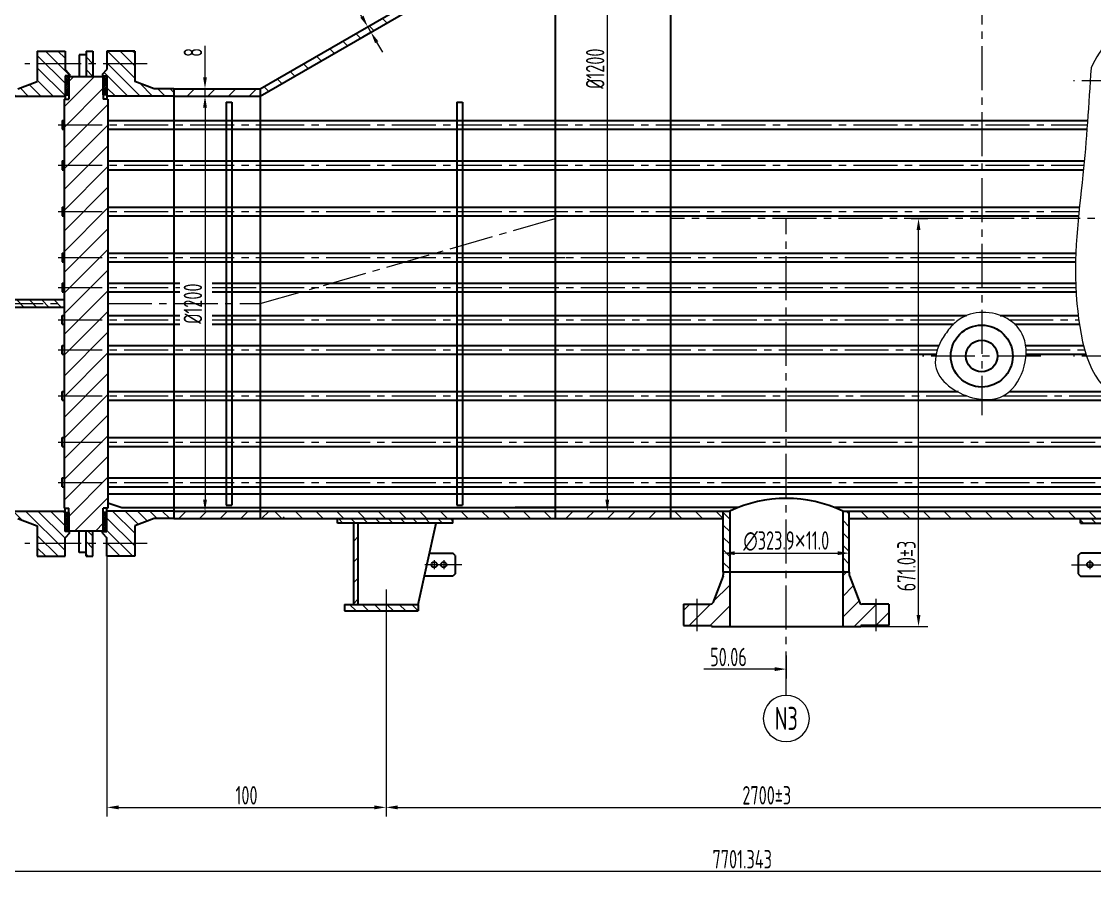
# Model space of a CAD drawing. Header units: millimetres. Extents: x 5765 to 6606, y -201 to 393.
# Drawn here: x 5962.6 to 6195.1, y 108.2 to 294.5 of the extents above; entities that cross this region are included whole.
import ezdxf
from ezdxf.enums import TextEntityAlignment as Align

# ---------------------------------------------------------------- set-up
doc = ezdxf.new("R2010")
doc.units = ezdxf.units.MM
doc.linetypes.add('CENTER2', pattern=[28.575000000000003, 19.05, -3.175, 3.175, -3.175])
for name, color, linetype, lineweight in [('2细实线', 3, 'Continuous', 13), ('3中心线', 1, 'CENTER2', 13), ('6剖面线', 6, 'Continuous', 13), ('7文本', 2, 'Continuous', 13), ('8标注', 3, 'Continuous', 13)]:
    doc.layers.add(name, color=color, linetype=linetype, lineweight=lineweight)
doc.styles.add('lanpec', font='bpec_e.shx', dxfattribs={"width": 0.75, "bigfont": 'hztxt.shx'})
doc.styles.add('lanpec-dim', font='bpec_e.shx', dxfattribs={"width": 0.75})
doc.dimstyles.new('lanpec', dxfattribs={"dimtxt": 4, "dimasz": 2.5, "dimexe": 2, "dimexo": 0, "dimtad": 1, "dimdsep": 46, "dimtxsty": 'lanpec-dim', "dimcen": 2.5, "dimclrd": 256, "dimclre": 256, "dimclrt": 256, "dimazin": 0, "dimtfac": 1, "dimtmove": 0, "dimatfit": 3, "dimfxl": 1, "dimlwd": -1, "dimlwe": -1, "dimarcsym": 0})
doc.dimstyles.new('lanpec$0', dxfattribs={"dimscale": 10, "dimtxt": 4, "dimasz": 2.5, "dimexe": 2, "dimexo": 0, "dimtad": 1, "dimdec": 1, "dimdsep": 46, "dimtxsty": 'lanpec-dim', "dimcen": 0.09, "dimclrd": 256, "dimclre": 256, "dimclrt": 256, "dimadec": 1, "dimazin": 0, "dimtfac": 0.707, "dimtdec": 1, "dimtmove": 0, "dimatfit": 3, "dimfxl": 1, "dimarcsym": 0})
pattern_1 = [(135, (-65338.30232702386, -31497.38685547166), (-1.347038418160373, -1.347038418160373), [])]
pattern_2 = [(135, (6039.640903802132, 1219.408945497315), (-1.347038418160373, -1.347038418160373), [])]
pattern_3 = [(135, (4757.523569233847, 1212.188851864878), (-1.347038418160373, -1.347038418160373), [])]
pattern_4 = [(45, (4757.523569233847, 1212.188851864878), (-0.2245064030267288, 0.2245064030267289), []), (135, (4757.523569233847, 1212.188851864878), (-0.2245064030267289, -0.2245064030267288), [])]
pattern_5 = [(135, (4766.004167968017, 1212.188851864878), (-1.347038418160373, -1.347038418160373), [])]

# ---------------------------------------------------------------- blocks, each defined once
blk = doc.blocks.new('*D54')
at = {"layer": '8标注', "transparency": 16777216}
for p, q in [((6356.615511070197, 251.790829465557), (6356.615511070197, 108.24)), ((5880.912085987934, 233.3258551980113), (5880.912085987934, 108.24)), ((5883.412085987934, 110.24), (6354.115511070197, 110.24))]:
    blk.add_line(p, q, dxfattribs=at)
for points in [[(5883.412085987934, 110.6566666666667), (5883.412085987934, 109.8233333333334), (5880.912085987934, 110.24)], [(6354.115511070197, 110.6566666666667), (6354.115511070197, 109.8233333333334), (6356.615511070197, 110.24)]]:
    blk.add_solid(points, dxfattribs=at)
at = {"layer": 'Defpoints', "color": 0, "transparency": 16777216}
for p in [(6356.615511070197, 251.790829465557), (5880.912085987934, 233.3258551980113), (6356.615511070197, 110.24)]:
    blk.add_point(p, dxfattribs=at)
at = {"layer": '8标注', "transparency": 16777216, "insert": (6118.763798529066, 112.865), "char_height": 4, "attachment_point": 5, "style": 'lanpec-dim'}
blk.add_mtext('7701.343', dxfattribs=at)
blk = doc.blocks.new('管口号')
at = {"layer": '2细实线'}
blk.add_circle((0, 5), 5, dxfattribs=at)
at = {"layer": '7文本', "style": 'lanpec', "width": 0.75}
blk.add_attdef('N', text='', height=5, dxfattribs=at).set_placement((0, 5), align=Align.MIDDLE_CENTER)
blk = doc.blocks.new('*D64')
at = {"layer": '8标注', "transparency": 16777216}
for p, q in [((6155.360000000001, 251.7889146342469), (6158.972085987959, 251.7889146342469)), ((6156.972085987959, 165.8258551984175), (6156.972085987959, 249.2889146342469)), ((6144.500000000085, 163.3258551984175), (6158.972085987959, 163.3258551984175))]:
    blk.add_line(p, q, dxfattribs=at)
for points in [[(6156.555419321292, 249.2889146342469), (6157.388752654626, 249.2889146342469), (6156.972085987959, 251.7889146342469)], [(6156.555419321292, 165.8258551984175), (6157.388752654626, 165.8258551984175), (6156.972085987959, 163.3258551984175)]]:
    blk.add_solid(points, dxfattribs=at)
at = {"layer": 'Defpoints', "color": 0, "transparency": 16777216}
for p in [(6155.360000000001, 251.7889146342469), (6156.972085987959, 251.7889146342469), (6144.500000000085, 163.3258551984175)]:
    blk.add_point(p, dxfattribs=at)
at = {"layer": '8标注', "transparency": 16777216, "insert": (6154.347085987957, 176.4392332645193), "char_height": 4, "attachment_point": 5, "rotation": 90, "style": 'lanpec-dim'}
blk.add_mtext('671.0±3', dxfattribs=at)
blk = doc.blocks.new('*D48')
at = {"layer": '8标注', "transparency": 16777216}
for p, q in [((5981.11208598791, 178.5758551984174), (5981.11208598791, 122.0999999999999)), ((6041.572085987934, 165.9838001930828), (6041.572085987934, 122.0999999999999)), ((5983.61208598791, 124.0999999999999), (6039.072085987934, 124.0999999999999))]:
    blk.add_line(p, q, dxfattribs=at)
for points in [[(5983.61208598791, 124.5166666666666), (5983.61208598791, 123.6833333333332), (5981.11208598791, 124.0999999999999)], [(6039.072085987934, 124.5166666666666), (6039.072085987934, 123.6833333333332), (6041.572085987934, 124.0999999999999)]]:
    blk.add_solid(points, dxfattribs=at)
at = {"layer": 'Defpoints', "color": 0, "transparency": 16777216}
for p in [(5981.11208598791, 178.5758551984174), (6041.572085987934, 165.9838001930828), (6041.572085987934, 124.0999999999999)]:
    blk.add_point(p, dxfattribs=at)
at = {"layer": '8标注', "transparency": 16777216, "insert": (6011.342085987922, 126.7249999999999), "char_height": 4, "attachment_point": 5, "style": 'lanpec-dim'}
blk.add_mtext('100', dxfattribs=at)
blk = doc.blocks.new('*D49')
at = {"layer": '8标注', "transparency": 16777216}
for p, q in [((6041.572085987934, 160.6093667761873), (6041.572085987934, 122.1)), ((6206.57983268348, 160.7872765745363), (6206.57983268348, 122.1)), ((6044.072085987934, 124.1), (6204.07983268348, 124.1))]:
    blk.add_line(p, q, dxfattribs=at)
for points in [[(6044.072085987934, 124.5166666666667), (6044.072085987934, 123.6833333333334), (6041.572085987934, 124.1)], [(6204.07983268348, 124.5166666666667), (6204.07983268348, 123.6833333333334), (6206.57983268348, 124.1)]]:
    blk.add_solid(points, dxfattribs=at)
at = {"layer": 'Defpoints', "color": 0, "transparency": 16777216}
for p in [(6041.572085987934, 160.6093667761873), (6206.57983268348, 160.7872765745363), (6206.57983268348, 124.1)]:
    blk.add_point(p, dxfattribs=at)
at = {"layer": '8标注', "transparency": 16777216, "insert": (6124.075959335707, 126.725), "char_height": 4, "attachment_point": 5, "style": 'lanpec-dim'}
blk.add_mtext('2700%%P3', dxfattribs=at)
blk = doc.blocks.new('*D51')
at = {"layer": '8标注', "transparency": 16777216}
for p, q in [((6002.349999999981, 278.3258551984175), (6004.350000000029, 278.3258551984175)), ((6002.350000000029, 275.8258551984175), (6002.350000000029, 190.8258551984174)), ((6002.349999999981, 188.3258551984174), (6004.350000000029, 188.3258551984174))]:
    blk.add_line(p, q, dxfattribs=at)
for points in [[(6001.933333333362, 275.8258551984175), (6002.766666666696, 275.8258551984175), (6002.350000000029, 278.3258551984175)], [(6001.933333333362, 190.8258551984174), (6002.766666666696, 190.8258551984174), (6002.350000000029, 188.3258551984174)]]:
    blk.add_solid(points, dxfattribs=at)
at = {"layer": 'Defpoints', "color": 0, "transparency": 16777216}
for p in [(6002.349999999981, 278.3258551984175), (6002.349999999981, 188.3258551984174), (6002.350000000029, 188.3258551984174)]:
    blk.add_point(p, dxfattribs=at)
at = {"layer": '8标注', "transparency": 16777216, "insert": (5999.725000000029, 233.3258551984157), "char_height": 4, "attachment_point": 5, "rotation": 90, "style": 'lanpec-dim'}
blk.add_mtext('%%C1200', dxfattribs=at)
blk = doc.blocks.new('*D52')
at = {"layer": '8标注', "transparency": 16777216}
for p, q in [((6002.349999999999, 282.4258551983942), (6002.349999999999, 289.2031120528817)), ((6004.770000000001, 279.9258551983942), (6000.349999999999, 279.9258551983942)), ((6002.349999999999, 278.3258551984175), (6002.349999999999, 279.9258551983942)), ((6004.819999999999, 278.3258551984175), (6000.349999999999, 278.3258551984175)), ((6002.349999999999, 275.8258551984175), (6002.349999999999, 273.3258551984175))]:
    blk.add_line(p, q, dxfattribs=at)
for points in [[(6001.933333333332, 282.4258551983942), (6002.766666666666, 282.4258551983942), (6002.349999999999, 279.9258551983942)], [(6001.933333333332, 275.8258551984175), (6002.766666666666, 275.8258551984175), (6002.349999999999, 278.3258551984175)]]:
    blk.add_solid(points, dxfattribs=at)
at = {"layer": 'Defpoints', "color": 0, "transparency": 16777216}
for p in [(6002.349999999999, 279.9258551983942), (6004.770000000001, 279.9258551983942), (6004.819999999999, 278.3258551984175)]:
    blk.add_point(p, dxfattribs=at)
at = {"layer": '8标注', "transparency": 16777216, "insert": (5999.724999999998, 287.8003342751023), "char_height": 4, "attachment_point": 5, "rotation": 90, "style": 'lanpec-dim'}
blk.add_mtext('8', dxfattribs=at)
blk = doc.blocks.new('*D66')
at = {"layer": '8标注', "transparency": 16777216}
for p, q in [((6114.659999999998, 179.2257931479392), (6114.659999999998, 181.2257931479392)), ((6117.159999999998, 179.2257931479392), (6139.460000000046, 179.2257931479392)), ((6141.960000000046, 180.5292332645193), (6141.960000000046, 177.2257931479392))]:
    blk.add_line(p, q, dxfattribs=at)
for points in [[(6117.159999999998, 179.6424598146059), (6117.159999999998, 178.8091264812726), (6114.659999999998, 179.2257931479392)], [(6139.460000000046, 179.6424598146059), (6139.460000000046, 178.8091264812726), (6141.960000000046, 179.2257931479392)]]:
    blk.add_solid(points, dxfattribs=at)
at = {"layer": 'Defpoints', "color": 0, "transparency": 16777216}
for p in [(6114.659999999998, 179.2257931479392), (6141.960000000046, 180.5292332645193), (6141.960000000046, 179.2257931479392)]:
    blk.add_point(p, dxfattribs=at)
at = {"layer": '8标注', "transparency": 16777216, "insert": (6128.310000000021, 181.8507931479392), "char_height": 4, "attachment_point": 5, "style": 'lanpec-dim'}
blk.add_mtext('∅323.9{\\fArial|b0|i0|c0|p34;×}11.0', dxfattribs=at)
blk = doc.blocks.new('*D69')
at = {"layer": '8标注', "transparency": 16777216}
for p, q in [((6036.354672698399, 295.5504469206367), (6031.090783809507, 304.6677699215875)), ((6037.6046726984, 293.385383411176), (6039.336723505969, 294.3853834111769)), ((6038.297493021418, 292.185383411193), (6037.6046726984, 293.385383411176)), ((6038.297493021419, 292.1853834111935), (6036.56544221385, 291.1853834111926)), ((6039.547493021419, 290.0203199017324), (6040.79749302142, 287.8552563922717))]:
    blk.add_line(p, q, dxfattribs=at)
for points in [[(6036.715516616643, 295.7587802539706), (6035.993828780156, 295.3421135873032), (6037.6046726984, 293.385383411176)], [(6039.908336939662, 290.2286532350663), (6039.186649103175, 289.8119865683989), (6038.297493021418, 292.185383411193)]]:
    blk.add_solid(points, dxfattribs=at)
at = {"layer": 'Defpoints', "color": 0, "transparency": 16777216}
for p in [(6037.6046726984, 293.385383411176), (6037.6046726984, 293.385383411176), (6038.297493021419, 292.1853834111935)]:
    blk.add_point(p, dxfattribs=at)
at = {"layer": '8标注', "transparency": 16777216, "insert": (6035.371044938886, 302.5041401758431), "char_height": 4, "attachment_point": 5, "rotation": 300.00000000002035, "style": 'lanpec-dim'}
blk.add_mtext('1.39', dxfattribs=at)
blk = doc.blocks.new('*D72')
at = {"layer": '8标注', "transparency": 16777216}
for p, q in [((6089.522131101532, 315.2519740700762), (6091.522131101565, 315.2519740700762)), ((6089.522131101565, 312.7519740700762), (6089.522131101565, 190.8258551984175)), ((6089.522131101532, 188.3258551984175), (6091.522131101565, 188.3258551984175))]:
    blk.add_line(p, q, dxfattribs=at)
for points in [[(6089.105464434898, 312.7519740700762), (6089.938797768232, 312.7519740700762), (6089.522131101565, 315.2519740700762)], [(6089.105464434898, 190.8258551984175), (6089.938797768232, 190.8258551984175), (6089.522131101565, 188.3258551984175)]]:
    blk.add_solid(points, dxfattribs=at)
at = {"layer": 'Defpoints', "color": 0, "transparency": 16777216}
for p in [(6089.522131101532, 315.2519740700762), (6089.522131101532, 188.3258551984175), (6089.522131101565, 188.3258551984175)]:
    blk.add_point(p, dxfattribs=at)
at = {"layer": '8标注', "transparency": 16777216, "insert": (6086.897131101564, 284.2724771323155), "char_height": 4, "attachment_point": 5, "rotation": 90, "style": 'lanpec-dim'}
blk.add_mtext('%%C1200', dxfattribs=at)
blk = doc.blocks.new('*D76')
at = {"layer": '8标注', "transparency": 16777216}
for p, q in [((6128.310000000021, 157.0521393504662), (6128.310000000021, 152.0853521361785)), ((6125.810000000021, 154.0853521361785), (6110.432777777787, 154.0853521361785))]:
    blk.add_line(p, q, dxfattribs=at)
blk.add_solid([(6125.810000000021, 154.5020188028451), (6125.810000000021, 153.6686854695118), (6128.310000000021, 154.0853521361785)], dxfattribs=at)
at = {"layer": 'Defpoints', "color": 0, "transparency": 16777216}
for p in [(6078.249999999997, 157.0521393504662), (6128.310000000021, 157.0521393504662), (6128.310000000021, 154.0853521361785)]:
    blk.add_point(p, dxfattribs=at)
at = {"layer": '8标注', "transparency": 16777216, "insert": (6115.78000000001, 156.7103521361785), "char_height": 4, "attachment_point": 5, "style": 'lanpec-dim'}
blk.add_mtext('50.06', dxfattribs=at)
blk = doc.blocks.new('_None')

msp = doc.modelspace()

# ---------------------------------------------------------------- hatches: boundary and pattern name
at = {"layer": '6剖面线'}
h = msp.add_hatch(dxfattribs=at)
h.set_pattern_fill('ANSI31', color=256, angle=90, style=0)
h.set_pattern_definition([(135, (-21.26000000000204, -5.31752286768446), (-2.245064030267288, -2.245064030267288), [])])
h.paths.add_polyline_path([(6078.249999999997, 315.2519740700761), (6078.249999999997, 316.8519740700531), (6014.292085987957, 279.9258551983949), (6014.292085987957, 278.3258551984177)])
h.paths.add_polyline_path([(6078.249999999997, 188.3258551984175), (6014.292085987957, 188.3258551984175), (6014.292085987957, 186.7258551984408), (6078.249999999997, 186.7258551984408)])
h = msp.add_hatch(dxfattribs=at)
h.set_pattern_fill('ANSI31', color=256, style=0)
h.set_pattern_definition([(45, (0, -7.269999999999982), (-2.245064030267288, 2.245064030267288), [])])
h.paths.add_polyline_path([(6078.249999999997, 188.3258551984175), (6078.249999999997, 186.7258551984407), (6103.249999999997, 186.7258551984407), (6103.249999999997, 188.3258551984175)])
h.paths.add_polyline_path([(6103.249999999997, 315.2519740700761), (6103.249999999997, 316.8519740700532), (6078.249999999997, 316.8519740700531), (6078.249999999997, 315.2519740700761)])
h = msp.add_hatch(dxfattribs=at)
h.set_pattern_fill('ANSI31', color=256, scale=0.6000000000000001, angle=90, style=0)
h.set_pattern_definition(pattern_1)
h.paths.add_polyline_path([(5972.012085987933, 285.3258551984173), (5972.012085987933, 288.0758551984173), (5966.012085987933, 288.0758551984173), (5966.012085987933, 285.3258551984173)])
h.paths.add_polyline_path([(5966.012085987933, 285.3258551984173), (5966.012085987933, 281.525855198429), (5961.81208598798, 279.9258551983941), (5957.512085987933, 279.9258551983941), (5957.512085987933, 278.3258551984173), (5972.012085987933, 278.3258551984173), (5972.012085987933, 282.7258551984406), (5973.012085987933, 282.7258551984406), (5973.012085987933, 283.0758551984173), (5972.012085987933, 284.0758551984173), (5972.012085987933, 285.3258551984173)])
h = msp.add_hatch(dxfattribs=at)
h.set_pattern_fill('ANSI31', color=256, scale=0.6000000000000001, angle=90, style=0)
h.set_pattern_definition(pattern_3)
h.paths.add_polyline_path([(5978.06208598798, 285.3258551984173), (5978.06208598798, 288.0758551984173), (5976.56208598798, 288.0758551984173), (5976.56208598798, 285.3258551984173)])
h.paths.add_polyline_path([(5976.56208598798, 282.5758551984173), (5978.06208598798, 282.5758551984173), (5978.06208598798, 285.3258551984173), (5976.56208598798, 285.3258551984173)])
h = msp.add_hatch(dxfattribs=at)
h.set_pattern_fill('ANSI31', color=256, scale=0.6000000000000001, angle=90, style=0)
h.set_pattern_definition(pattern_1)
h.paths.add_polyline_path([(5981.11208598791, 288.0758551984173), (5981.11208598791, 285.3258551984173), (5987.11208598791, 285.3258551984173), (5987.11208598791, 288.0758551984173)])
h.paths.add_polyline_path([(5981.11208598791, 285.3258551984173), (5981.11208598791, 284.0758551984173), (5980.11208598791, 283.0758551984173), (5980.11208598791, 282.7258551984406), (5981.11208598791, 282.7258551984406), (5981.11208598791, 278.3258551984173), (5995.61208598791, 278.3258551984173), (5995.61208598791, 279.9258551983941), (5991.31208598798, 279.9258551983941), (5987.11208598791, 281.525855198429), (5987.11208598791, 285.3258551984173)])
h = msp.add_hatch(dxfattribs=at)
h.set_pattern_fill('ANSI31', color=256, style=0)
h.set_pattern_definition([(45, (6039.640903802132, 1219.408945497315), (-2.245064030267288, 2.245064030267288), [])])
h.paths.add_polyline_path([(5981.312085987864, 277.6758551983941), (5980.31208598798, 277.6758551983941), (5980.31208598798, 282.5758551984173), (5972.81208598798, 282.5758551984173), (5972.81208598798, 278.5758551984173), (5972.81208598798, 277.6758551983941), (5971.81208598798, 277.6758551983941), (5971.81208598798, 188.9758551984407), (5972.81208598798, 188.9758551984407), (5972.81208598798, 184.0758551984174), (5980.31208598798, 184.0758551984174), (5980.31208598798, 188.0758551984174), (5980.31208598798, 188.9758551984407), (5981.312085987864, 188.9758551984407)])
h = msp.add_hatch(dxfattribs=at)
h.set_pattern_fill('ANSI37', color=256, scale=0.1, style=0)
h.set_pattern_definition(pattern_4)
h.paths.add_polyline_path([(5972.012085987933, 278.5758551984173), (5972.81208598798, 278.5758551984173), (5972.81208598798, 282.5758551984173), (5972.012085987933, 282.5758551984173)])
h = msp.add_hatch(dxfattribs=at)
h.set_pattern_fill('ANSI37', color=256, scale=0.1, style=0)
h.set_pattern_definition(pattern_4)
h.paths.add_polyline_path([(5981.11208598791, 282.5758551984173), (5980.31208598798, 282.5758551984173), (5980.31208598798, 278.5758551984173), (5981.11208598791, 278.5758551984173)])
h = msp.add_hatch(dxfattribs=at)
h.set_pattern_fill('ANSI31', color=256, style=0)
h.set_pattern_definition([(45, (7.859999999997854, -5.317522867684573), (-2.245064030267288, 2.245064030267288), [])])
edge = h.paths.add_edge_path()
edge.add_line((6003.688826547835, 279.9258551983941), (5995.61208598791, 279.9258551983941))
edge.add_line((5995.61208598791, 279.9258551983941), (5995.61208598791, 278.3258551984173))
edge.add_line((5995.61208598791, 278.3258551984173), (6003.627373155831, 278.3258551984173))
edge.add_arc((6002.468172955696, 277.9430425884067), 1.220774589503252, 18.27521545933837, 54.99999995028323)
edge.add_arc((6002.468172955695, 279.943042588407), 1.22077458950384, 305.0000000497563, 359.193301160254)
h.paths.add_polyline_path([(6019.512085987933, 188.3258551984174), (5995.61208598791, 188.3258551984174), (5995.61208598791, 186.7258551984407), (6019.512085987933, 186.7258551984407)])
edge = h.paths.add_edge_path()
edge.add_line((6014.292085987956, 278.3258551984173), (6014.292085987956, 279.9258551983941))
edge.add_line((6014.292085987956, 279.9258551983941), (6003.688826547835, 279.9258551983941))
edge.add_arc((6002.468172955701, 279.9430425884048), 1.220774589498524, 305.0000000496122, 359.1933011603569, ccw=False)
edge.add_arc((6002.468172955691, 277.9430425884028), 1.220774589509754, 18.2752154594329, 54.99999995017748, ccw=False)
edge.add_line((6003.627373155831, 278.3258551984175), (6014.292085987956, 278.3258551984174))
h = msp.add_hatch(dxfattribs=at)
h.set_pattern_fill('ANSI31', color=256, scale=0.6000000000000001, angle=90, style=0)
h.set_pattern_definition([(135, (2014.133499421847, 549.9685421496816), (-1.347038418160373, -1.347038418160373), [])])
h.paths.add_polyline_path([(5971.81208598798, 234.1258551984057), (5932.512085987933, 234.1258551984057), (5932.512085987933, 233.3258551984174), (5971.81208598798, 233.3258551984174)])
h.paths.add_polyline_path([(5971.81208598798, 233.3258551984174), (5932.512085987933, 233.3258551984174), (5932.512085987933, 232.525855198429), (5971.81208598798, 232.525855198429)])
h.paths.add_polyline_path([(5914.879999999999, 234.1258551984057), (5914.879999999998, 233.3258551984174), (5932.512085987933, 233.3258551984174), (5932.512085987933, 234.1258551984057)])
h.paths.add_polyline_path([(5908.689999999998, 233.3258551984174), (5908.689999999998, 234.1258551984057), (5893.212085987887, 234.1258551984057), (5893.212085987887, 233.3258551984174)])
h.paths.add_polyline_path([(5914.879999999997, 233.3258551984174), (5914.879999999997, 232.525855198429), (5932.512085987933, 232.525855198429), (5932.512085987933, 233.3258551984174)])
h.paths.add_polyline_path([(5908.689999999998, 232.5258551984289), (5908.689999999998, 233.3258551984174), (5893.212085987887, 233.3258551984174), (5893.212085987887, 232.525855198429)])
h = msp.add_hatch(dxfattribs=at)
h.set_pattern_fill('ANSI31', color=256, scale=0.6000000000000001, angle=90, style=0)
h.set_pattern_definition(pattern_2)
h.paths.add_polyline_path([(5957.512085987933, 188.3258551984174), (5957.512085987933, 186.7258551984407), (5961.81208598798, 186.7258551984407), (5966.012085987933, 185.1258551984057), (5966.012085987933, 181.3258551984174), (5972.012085987933, 181.3258551984174), (5972.012085987933, 182.5758551984174), (5973.012085987933, 183.5758551984174), (5973.012085987933, 183.9258551983941), (5972.012085987933, 183.9258551983941), (5972.012085987933, 188.3258551984174)])
h.paths.add_polyline_path([(5966.012085987933, 181.3258551984174), (5966.012085987933, 178.5758551984174), (5972.012085987933, 178.5758551984174), (5972.012085987933, 181.3258551984174)])
h = msp.add_hatch(dxfattribs=at)
h.set_pattern_fill('ANSI37', color=256, scale=0.1, style=0)
h.set_pattern_definition([(315, (-65338.30232702386, 31964.0385658685), (-0.2245064030267288, -0.2245064030267289), []), (225, (-65338.30232702386, 31964.0385658685), (-0.2245064030267289, 0.2245064030267288), [])])
h.paths.add_polyline_path([(5972.012085987933, 184.0758551984174), (5972.81208598798, 184.0758551984174), (5972.81208598798, 188.0758551984174), (5972.012085987933, 188.0758551984174)])
h = msp.add_hatch(dxfattribs=at)
h.set_pattern_fill('ANSI31', color=256, scale=0.6000000000000001, angle=90, style=0)
h.set_pattern_definition(pattern_2)
h.paths.add_polyline_path([(5981.11208598791, 181.3258551984174), (5981.11208598791, 178.5758551984174), (5987.11208598791, 178.5758551984174), (5987.11208598791, 181.3258551984174)])
h.paths.add_polyline_path([(5987.11208598791, 185.1258551984057), (5991.31208598798, 186.7258551984407), (5995.61208598791, 186.7258551984407), (5995.61208598791, 188.3258551984174), (5981.11208598791, 188.3258551984174), (5981.11208598791, 183.9258551983941), (5980.11208598791, 183.9258551983941), (5980.11208598791, 183.5758551984174), (5981.11208598791, 182.5758551984174), (5981.11208598791, 181.3258551984174), (5987.11208598791, 181.3258551984174)])
h = msp.add_hatch(dxfattribs=at)
h.set_pattern_fill('ANSI37', color=256, scale=0.1, style=0)
h.set_pattern_definition([(225, (77291.42649899967, 31964.0385658685), (0.2245064030267288, -0.2245064030267289), []), (315, (77291.42649899967, 31964.0385658685), (0.2245064030267289, 0.2245064030267288), [])])
h.paths.add_polyline_path([(5981.11208598791, 188.0758551984174), (5980.31208598798, 188.0758551984174), (5980.31208598798, 184.0758551984174), (5981.11208598791, 184.0758551984174)])
h = msp.add_hatch(dxfattribs=at)
h.set_pattern_fill('ANSI31', color=256, scale=0.6000000000000001, angle=90, style=0)
h.set_pattern_definition(pattern_5)
h.paths.add_polyline_path([(6056.072085987934, 185.7258551984408), (6056.072085987934, 186.7258551984408), (6031.072085987934, 186.7258551984408), (6031.072085987934, 185.7258551984408)])
h = msp.add_hatch(dxfattribs=at)
h.set_pattern_fill('ANSI31', color=256, angle=90, style=0)
h.set_pattern_definition([(135, (0, -7.269999999999982), (-2.245064030267288, -2.245064030267288), [])])
h.paths.add_polyline_path([(6320.783054188684, 188.3258551984175), (6281.092163403378, 188.3258551984175), (6281.092163403378, 186.7258551984408), (6320.783054188684, 186.7258551984408)])
h.paths.add_polyline_path([(6141.960000000045, 188.3258551984175), (6141.960000000045, 186.7258551984408), (6253.792163403331, 186.7258551984408), (6253.792163403331, 188.3258551984175)])
h.paths.add_polyline_path([(6114.659999999999, 186.7258551984408), (6114.659999999999, 188.3258551984175), (6103.249999999997, 188.3258551984175), (6103.249999999997, 186.7258551984408)])
h = msp.add_hatch(dxfattribs=at)
h.set_pattern_fill('ANSI31', color=256, scale=0.6, angle=90, style=0)
h.set_pattern_definition([(135, (6114.420588591345, 325.6425576017743), (-1.347038418160373, -1.347038418160373), [])])
h.paths.add_polyline_path([(6116.060000000021, 175.1258551984058), (6114.659999999998, 175.1258551984058), (6114.659999999998, 188.3258551984175), (6116.060000000021, 188.3258551984175)])
h.paths.add_polyline_path([(6141.960000000045, 175.1258551984058), (6140.560000000021, 175.1258551984058), (6140.560000000021, 188.3258551984175), (6141.960000000045, 188.3258551984175)])
h = msp.add_hatch(dxfattribs=at)
h.set_pattern_fill('ANSI31', color=256, scale=0.6, angle=90, style=0)
h.set_pattern_definition([(135, (6205.630979356068, 186.2719178068531), (-1.347038418160373, -1.347038418160373), [])])
h.paths.add_polyline_path([(6209.44505162402, 186.7258551984408), (6204.189159270655, 186.7258551984408), (6204.189159270655, 185.7258551984408), (6209.44505162402, 185.7258551984417)])
h.paths.add_polyline_path([(6204.189159270655, 185.7258551984408), (6204.189159270655, 186.7258551984408), (6192.07983268348, 186.7258551984408), (6192.07983268348, 185.7258551984408)])
h.paths.add_polyline_path([(6209.44505162402, 186.7258551984408), (6209.44505162402, 185.7258551984408), (6217.07983268348, 185.7258551984408), (6217.07983268348, 186.7258551984408)])
h = msp.add_hatch(dxfattribs=at)
h.set_pattern_fill('ANSI31', color=256, scale=0.6, angle=90, style=0)
h.set_pattern_definition(pattern_3)
h.paths.add_polyline_path([(5978.06208598798, 181.3258551984174), (5978.06208598798, 178.5758551984174), (5976.56208598798, 178.5758551984174), (5976.56208598798, 181.3258551984174)])
h.paths.add_polyline_path([(5976.56208598798, 184.0758551984174), (5978.06208598798, 184.0758551984174), (5978.06208598798, 181.3258551984174), (5976.56208598798, 181.3258551984174)])
h = msp.add_hatch(dxfattribs=at)
h.set_pattern_fill('ANSI31', color=256, style=0)
h.set_pattern_definition([(45, (4766.004167968017, 1212.188851864878), (-2.245064030267288, 2.245064030267288), [])])
h.paths.add_polyline_path([(6035.572085987934, 185.7258551984408), (6034.572085987934, 185.7258551984408), (6034.572085987934, 168.1258551984058), (6035.572085987934, 168.1258551984058)])
h = msp.add_hatch(dxfattribs=at)
h.set_pattern_fill('ANSI31', color=256, style=0)
h.set_pattern_definition([(45, (6147.050211497908, 337.9848525196928), (-2.245064030267288, 2.245064030267288), [])])
h.paths.add_polyline_path([(6147.680000000017, 163.5258551984291), (6146.180000000017, 163.5258551984291), (6146.180000000017, 168.1358551984151), (6147.680000000017, 168.1358551984151)])
h.paths.add_polyline_path([(6149.180000000017, 163.5258551984291), (6147.680000000017, 163.5258551984291), (6147.680000000017, 168.1358551984151), (6149.180000000017, 168.1358551984151)])
h.paths.add_polyline_path([(6146.180000000017, 163.5258551984291), (6144.500000000082, 163.5258551984291), (6144.500000000082, 163.3258551984175), (6140.560000000021, 163.3258551984175), (6140.560000000021, 175.1258551984058), (6141.960000000045, 175.1258551984058), (6141.960000000045, 174.518004694298, 0.0913800192005674), (6141.992850320496, 174.3397599835146), (6144.237231686211, 168.4576104876317, 0.3110596722659907), (6144.704381365644, 168.1358551984151), (6146.180000000017, 168.1358551984151)])
h.paths.add_polyline_path([(6150.560000000021, 163.5258551984291), (6149.180000000017, 163.5258551984291), (6149.180000000017, 168.1358551984151), (6150.560000000021, 168.1358551984151)])
h.paths.add_polyline_path([(6116.060000000021, 163.3258551984175), (6112.119999999961, 163.3258551984175), (6112.119999999961, 163.5258551984291), (6108.940000000026, 163.5258551984291), (6108.940000000026, 168.1358551984151), (6111.915618634399, 168.1358551984151, 0.3110596722659911), (6112.382768313832, 168.4576104876317), (6114.627149679547, 174.3397599835146, 0.09138001920073441), (6114.659999999998, 174.518004694298), (6114.659999999998, 175.1258551984058), (6116.060000000021, 175.1258551984058)])
h.paths.add_polyline_path([(6108.940000000026, 163.5258551984291), (6106.060000000021, 163.5258551984291), (6106.060000000021, 168.1358551984151), (6108.940000000026, 168.1358551984151)])
h = msp.add_hatch(dxfattribs=at)
h.set_pattern_fill('ANSI31', color=256, scale=0.6000000000000001, angle=90, style=0)
h.set_pattern_definition(pattern_5)
h.paths.add_polyline_path([(6041.572085987934, 166.7258551984408), (6041.572085987934, 168.1258551984058), (6032.572085987934, 168.1258551984058), (6032.572085987934, 166.7258551984408)])
h.paths.add_polyline_path([(6048.572085987934, 166.7258551984408), (6048.572085987934, 168.1258551984058), (6041.572085987934, 168.1258551984058), (6041.572085987934, 166.7258551984408)])

# ---------------------------------------------------------------- linework, layer by layer
for p, q in [((6014.292085987956, 279.9258551983943), (6078.249999999998, 316.8519740700536)), ((6078.249999999997, 316.8519740700532), (6078.249999999997, 186.7258551984408)), ((6103.249999999997, 316.8519740700532), (6103.249999999997, 186.7258551984408)), ((6014.292085987957, 278.3258551984177), (6078.249999999997, 315.2519740700761)), ((5966.012085987933, 288.0758551984173), (5966.012085987933, 281.525855198429)), ((5966.012085987933, 288.0758551984173), (5972.012085987933, 288.0758551984173)), ((5972.012085987933, 288.0758551984173), (5972.012085987933, 284.0758551984173)), ((5976.56208598798, 287.275855198429), (5975.06208598798, 287.275855198429)), ((5975.06208598798, 287.275855198429), (5975.06208598798, 282.5758551984173)), ((5976.56208598798, 288.0758551984173), (5978.06208598798, 288.0758551984173)), ((5976.56208598798, 288.0758551984173), (5976.56208598798, 282.5758551984173)), ((5978.06208598798, 288.0758551984173), (5978.06208598798, 282.5758551984173)), ((5981.11208598791, 288.0758551984173), (5981.11208598791, 284.0758551984173)), ((5987.11208598791, 288.0758551984173), (5981.11208598791, 288.0758551984173)), ((5987.11208598791, 288.0758551984173), (5987.11208598791, 281.525855198429)), ((5973.012085987933, 283.0758551984173), (5972.012085987933, 284.0758551984173)), ((5980.11208598791, 283.0758551984173), (5981.11208598791, 284.0758551984173)), ((5961.81208598798, 279.9258551983941), (5966.012085987933, 281.525855198429)), ((5972.012085987933, 282.7258551984406), (5972.012085987933, 277.6758551983941)), ((5973.012085987933, 282.7258551984406), (5972.012085987933, 282.7258551984406)), ((5972.81208598798, 282.5758551984173), (5980.312085987864, 282.5758551984173)), ((5972.81208598798, 282.5758551984173), (5972.81208598798, 277.6758551983941)), ((5973.012085987933, 283.0758551984173), (5973.012085987933, 282.5758551984173)), ((5980.11208598791, 283.0758551984173), (5980.11208598791, 282.5758551984173)), ((5980.11208598791, 282.7258551984406), (5981.11208598791, 282.7258551984406)), ((5980.31208598798, 282.5758551984173), (5980.31208598798, 277.6758551983941)), ((5981.11208598791, 282.7258551984406), (5981.11208598791, 277.6758551983941)), ((5991.31208598798, 279.9258551983941), (5987.11208598791, 281.525855198429)), ((5995.61208598791, 279.9258551983941), (5991.312085987864, 279.9258551983941)), ((5995.61208598791, 279.9258551983941), (5995.61208598791, 233.3258551984173)), ((5995.61208598791, 279.9258551983941), (6014.292085987957, 279.9258551983941)), ((6014.292085987957, 279.9258551983942), (6014.292085987957, 233.3258551984174)), ((5957.512085987933, 278.3258551984173), (5972.012085987933, 278.3258551984173)), ((5971.81208598798, 277.6758551983941), (5972.81208598798, 277.6758551983941)), ((5971.81208598798, 277.6758551983941), (5971.81208598798, 188.9758551984407)), ((5981.31208598798, 277.6758551983941), (5980.31208598798, 277.6758551983941)), ((5995.61208598791, 278.3258551984173), (5981.11208598791, 278.3258551984173)), ((5981.312085987864, 277.6758551983941), (5981.312085987864, 188.9758551984407)), ((5995.61208598791, 278.3258551984173), (6014.292085987956, 278.3258551984173)), ((6006.94653525655, 277.0258551984285), (6006.94653525655, 189.6258551984046)), ((6006.94653525655, 277.0258551984285), (6008.146535256504, 277.0258551984285)), ((6008.146535256504, 277.0258551984285), (6008.146535256505, 189.6258551984046)), ((6056.946085987937, 277.0258551984291), (6056.946085987937, 189.6258551984052)), ((6056.946085987937, 277.0258551984291), (6058.146085987891, 277.0258551984291)), ((6058.146085987891, 277.0258551984291), (6058.146085987892, 189.6258551984052)), ((5971.36208598791, 273.025855198429), (5971.81208598798, 273.025855198429)), ((5971.36208598791, 273.025855198429), (5971.36208598791, 271.1258551984639)), ((5981.312085987864, 273.025855198429), (6014.292085987956, 273.025855198429)), ((6014.292085987956, 273.0258551984291), (6193.590476539164, 273.0258551984291)), ((5971.36208598791, 271.1258551984639), (5971.81208598798, 271.1258551984639)), ((5981.312085987864, 271.1258551984639), (6014.292085987956, 271.1258551984639)), ((6014.292085987957, 271.125855198464), (6193.451032136488, 271.1258551984639)), ((5971.36208598791, 264.275855198429), (5971.81208598798, 264.275855198429)), ((5971.36208598791, 264.275855198429), (5971.36208598791, 262.3758551984639)), ((5981.312085987864, 264.275855198429), (6014.292085987957, 264.275855198429)), ((6014.292085987957, 264.2758551984291), (6192.8850551387, 264.275855198429)), ((5971.36208598791, 262.3758551984639), (5971.81208598798, 262.3758551984639)), ((5981.312085987864, 262.3758551984639), (6014.292085987956, 262.3758551984639)), ((6014.292085987957, 262.375855198464), (6192.705468627991, 262.3758551984639)), ((5971.36208598791, 254.275855198429), (5971.81208598798, 254.275855198429)), ((5971.36208598791, 254.275855198429), (5971.36208598791, 252.3758551984639)), ((5981.312085987864, 254.275855198429), (6014.292085987957, 254.2758551984289)), ((6014.292085987957, 254.275855198429), (6191.845860256025, 254.275855198429)), ((5971.36208598791, 252.3758551984639), (5971.81208598798, 252.3758551984639)), ((5981.312085987864, 252.3758551984639), (6014.292085987956, 252.3758551984638)), ((6014.292085987956, 252.3758551984639), (6191.651478261152, 252.3758551984639)), ((5971.36208598791, 244.275855198429), (5971.81208598798, 244.275855198429)), ((5971.36208598791, 244.275855198429), (5971.36208598791, 242.3758551984639)), ((5981.312085987864, 244.275855198429), (6014.292085987957, 244.275855198429)), ((6014.292085987957, 244.2758551984291), (6191.064960616567, 244.275855198429)), ((5971.36208598791, 242.3758551984639), (5971.81208598798, 242.3758551984639)), ((5981.312085987864, 242.3758551984639), (6014.292085987956, 242.3758551984639)), ((6014.292085987956, 242.3758551984641), (6191.009889166728, 242.3758551984639)), ((5971.36208598791, 237.7758551985454), (5971.81208598798, 237.7758551985454)), ((5971.36208598791, 237.7758551985454), (5971.36208598791, 235.8758551985221)), ((5981.312085987864, 237.7758551985454), (5996.879999999997, 237.7758551985454)), ((6003.879999999997, 237.7758551985454), (6014.292085987956, 237.7758551985454)), ((6014.292085987957, 237.7758551985455), (6191.039327964168, 237.7758551985454)), ((5971.36208598791, 235.8758551985221), (5971.81208598798, 235.8758551985221)), ((5981.312085987864, 235.8758551985221), (5996.879999999997, 235.8758551985221)), ((6003.879999999998, 235.8758551985221), (6014.292085987956, 235.8758551985221)), ((6014.292085987957, 235.8758551985223), (6191.122601864548, 235.8758551985221)), ((5971.81208598798, 234.1258551984057), (5914.879999999997, 234.1258551984057)), ((5995.61208598791, 233.3258551984171), (5995.61208598791, 186.7258551984407)), ((6014.292085987957, 233.3258551984173), (6014.292085987957, 186.7258551984408)), ((5971.81208598798, 232.525855198429), (5914.879999999997, 232.5258551984289)), ((5971.36208598791, 230.7758551983126), (5971.81208598798, 230.7758551983126)), ((5971.36208598791, 228.8758551982893), (5971.36208598791, 230.7758551983126)), ((5981.312085987864, 230.7758551983126), (5996.879999999998, 230.7758551983125)), ((6003.879999999998, 230.7758551983125), (6014.292085987957, 230.7758551983125)), ((6014.292085987957, 230.7758551983126), (6167.385898942978, 230.7758551983126)), ((6174.675951252523, 230.7758551983126), (6191.55986982403, 230.7758551983126)), ((5971.36208598791, 228.8758551982893), (5971.81208598798, 228.8758551983475)), ((5981.312085987864, 228.8758551982893), (5996.879999999997, 228.8758551982893)), ((6003.879999999998, 228.8758551982893), (6014.292085987957, 228.8758551982893)), ((6014.292085987958, 228.8758551982894), (6164.561463271597, 228.8758551982891)), ((6177.811346079741, 228.8758551982893), (6191.813750405428, 228.8758551982893)), ((5971.36208598791, 224.2758551983708), (5971.81208598798, 224.2758551983708)), ((5971.36208598791, 222.3758551984057), (5971.36208598791, 224.2758551983708)), ((5981.312085987864, 224.2758551983708), (6014.292085987957, 224.2758551983708)), ((6014.292085987957, 224.2758551983709), (6161.396302717576, 224.2758551983708)), ((6180.176321980781, 224.2758551983708), (6192.719200026871, 224.2758551983708)), ((5971.36208598791, 222.3758551984057), (5971.81208598798, 222.3758551984057)), ((5981.312085987864, 222.3758551984057), (6014.292085987956, 222.3758551984056)), ((6014.292085987957, 222.3758551984057), (6160.775163123752, 222.3758551984057)), ((6180.273177355165, 222.3758551984057), (6193.257529055931, 222.3758551984057)), ((5971.36208598791, 214.2758551983708), (5971.81208598798, 214.2758551983708)), ((5971.36208598791, 212.3758551984057), (5971.36208598791, 214.2758551983708)), ((5981.31208598798, 214.2758551983708), (6014.292085987957, 214.2758551983708)), ((6014.292085987957, 214.2758551983709), (6131.945187450711, 214.2758551983709)), ((6131.443884570968, 214.2758551983709), (6165.661435195424, 214.2758551983709)), ((6176.673884570971, 214.2758551983709), (6230.183054188708, 214.2758551983709)), ((5971.36208598791, 212.3758551984057), (5971.81208598798, 212.3758551984057)), ((5981.31208598798, 212.3758551984057), (6014.292085987957, 212.3758551984057)), ((6014.292085987958, 212.3758551984058), (6205.183054188708, 212.375855198406)), ((5971.36208598791, 204.2758551983708), (5971.81208598798, 204.2758551983708)), ((5971.36208598791, 202.3758551984057), (5971.36208598791, 204.2758551983708)), ((5971.36208598791, 202.3758551984057), (5971.81208598798, 202.3758551984057)), ((5981.312085987864, 204.2758551983708), (6014.292085987957, 204.2758551983708)), ((5981.312085987864, 202.3758551984057), (6014.292085987957, 202.3758551984057)), ((6014.292085987956, 204.2758551983709), (6228.983054188755, 204.2758551983708)), ((6014.292085987956, 202.3758551984058), (6228.983054188755, 202.3758551984059)), ((5971.36208598791, 195.5258551983708), (5971.81208598798, 195.5258551983708)), ((5971.36208598791, 193.6258551984057), (5971.36208598791, 195.5258551983708)), ((5981.31208598798, 195.5258551983708), (6014.292085987957, 195.5258551983708)), ((6014.292085987958, 195.5258551983709), (6228.983054188753, 195.5258551983708)), ((5971.36208598791, 193.6258551984057), (5971.81208598798, 193.6258551984057)), ((5981.31208598798, 193.6258551984057), (6014.292085987957, 193.6258551984057)), ((6014.292085987958, 193.6258551984058), (6228.983054188753, 193.6258551984058)), ((5981.31208598798, 192.1258551984057), (6014.292085987956, 192.1258551984057)), ((6014.292085987957, 192.1258551984058), (6228.983054188753, 192.1258551984058)), ((5971.81208598798, 188.9758551984407), (5972.81208598798, 188.9758551984407)), ((5972.012085987933, 183.9258551983941), (5972.012085987933, 188.9758551984407)), ((5972.81208598798, 184.0758551984174), (5972.81208598798, 188.9758551984407)), ((5981.31208598798, 188.9758551984407), (5980.31208598798, 188.9758551984407)), ((5980.31208598798, 184.0758551984174), (5980.31208598798, 188.9758551984407)), ((5981.11208598791, 183.9258551983941), (5981.11208598791, 188.9758551984407)), ((5981.31208598798, 190.1258551984057), (5984.31208598798, 189.1258551984057)), ((5984.312085987864, 189.1258551984057), (6014.292085987957, 189.1258551983902)), ((6006.94653525655, 189.6258551984046), (6008.146535256504, 189.6258551984046)), ((6014.292085987956, 189.125855198375), (6078.249999999998, 189.1258551983416)), ((6056.946085987937, 189.6258551984052), (6058.146085987891, 189.6258551984052)), ((6117.903205681758, 189.1258551983683), (6069.530965724121, 189.1258551983476)), ((6230.983054188786, 189.1258551984165), (6138.716794318262, 189.1258551983771)), ((5957.512085987933, 188.3258551984174), (5972.012085987933, 188.3258551984174)), ((5961.81208598798, 186.7258551984407), (5966.012085987933, 185.1258551984057)), ((5995.61208598791, 188.3258551984174), (5981.11208598791, 188.3258551984174)), ((5991.31208598798, 186.7258551984407), (5987.11208598791, 185.1258551984057)), ((5995.61208598791, 186.7258551984407), (5991.312085987864, 186.7258551984407)), ((5995.61208598791, 188.3258551984174), (6014.292085987956, 188.3258551984174)), ((5995.61208598791, 186.7258551984407), (6014.292085987957, 186.7258551984407)), ((6014.292085987958, 188.3258551984175), (6116.060000000021, 188.3258551984175)), ((6014.292085987957, 186.7258551984408), (6114.659999999998, 186.7258551984407)), ((6031.072085987934, 185.7258551984408), (6031.072085987934, 186.7258551984408)), ((6056.072085987934, 185.7258551984408), (6056.072085987934, 186.7258551984408)), ((6114.659999999998, 175.1258551984058), (6114.659999999998, 188.3258551984175)), ((6114.659999999998, 175.1258551984058), (6114.659999999998, 188.3258551984175)), ((6116.060000000021, 188.3258551984175), (6116.060000000021, 163.3258551984175)), ((6140.560000000021, 188.3258551984175), (6152.210000000044, 188.3258551984175)), ((6140.560000000021, 188.3258551984175), (6140.560000000021, 163.3258551984175)), ((6141.960000000045, 175.1258551984058), (6141.960000000045, 188.3258551984175)), ((6141.960000000045, 175.1258551984058), (6141.960000000045, 188.3258551984175)), ((6141.960000000045, 188.3258551984175), (6255.192163403391, 188.3258551984175)), ((6141.960000000045, 186.7258551984407), (6152.210000000044, 186.7258551984406)), ((6141.960000000046, 186.7258551984407), (6253.79216340333, 186.7258551984407)), ((6192.07983268348, 185.7258551984408), (6192.07983268348, 186.7258551984408)), ((5966.012085987933, 185.1258551984057), (5966.012085987933, 178.5758551984174)), ((5973.012085987933, 183.9258551983941), (5972.012085987933, 183.9258551983941)), ((5972.81208598798, 184.0758551984174), (5980.312085987864, 184.0758551984174)), ((5973.012085987933, 183.5758551984174), (5973.012085987933, 184.0758551984174)), ((5975.06208598798, 179.3758551984057), (5975.06208598798, 184.0758551984174)), ((5976.56208598798, 178.5758551984174), (5976.56208598798, 184.0758551984174)), ((5978.06208598798, 178.5758551984174), (5978.06208598798, 184.0758551984174)), ((5980.11208598791, 183.5758551984174), (5980.11208598791, 184.0758551984174)), ((5980.11208598791, 183.9258551983941), (5981.11208598791, 183.9258551983941)), ((5987.11208598791, 185.1258551984057), (5987.11208598791, 178.5758551984174)), ((6056.072085987934, 185.7258551984408), (6031.072085987934, 185.7258551984408)), ((6034.572085987934, 168.1258551984058), (6034.572085987934, 185.7258551984408)), ((6035.572085987934, 168.1258551984058), (6035.572085987934, 185.7258551984408)), ((6048.572085987934, 168.1258551984058), (6052.464045798331, 185.7258551984408)), ((6192.07983268348, 185.7258551984408), (6204.189159270655, 185.7258551984408)), ((5973.012085987933, 183.5758551984174), (5972.012085987933, 182.5758551984174)), ((5972.012085987933, 178.5758551984174), (5972.012085987933, 182.5758551984174)), ((5980.11208598791, 183.5758551984174), (5981.11208598791, 182.5758551984174)), ((5981.11208598791, 178.5758551984174), (5981.11208598791, 182.5758551984174)), ((5976.56208598798, 179.3758551984057), (5975.06208598798, 179.3758551984057)), ((5966.012085987933, 178.5758551984174), (5972.012085987933, 178.5758551984174)), ((5976.56208598798, 178.5758551984174), (5978.06208598798, 178.5758551984174)), ((5987.11208598791, 178.5758551984174), (5981.11208598791, 178.5758551984174)), ((6141.960000000045, 175.1258551984058), (6114.659999999998, 175.1258551984058)), ((6114.659999999998, 175.1258551984058), (6114.659999999998, 174.518004694298)), ((6141.960000000045, 175.1258551984058), (6141.960000000045, 174.518004694298)), ((6114.627149679547, 174.3397599835146), (6112.382768313832, 168.4576104876317)), ((6141.992850320496, 174.3397599835146), (6144.237231686211, 168.4576104876317)), ((6032.572085987934, 168.1258551984058), (6048.572085987934, 168.1258551984058)), ((6032.572085987934, 168.1258551984058), (6032.572085987934, 166.7258551984408)), ((6048.572085987934, 168.1258551984058), (6048.572085987934, 166.7258551984408)), ((6106.060000000021, 168.1358551984151), (6106.060000000021, 163.5258551984291)), ((6106.060000000021, 168.1358551984151), (6111.915618634399, 168.1358551984151)), ((6150.560000000021, 168.1358551984151), (6144.704381365644, 168.1358551984151)), ((6150.560000000021, 168.1358551984151), (6150.560000000021, 163.5258551984291)), ((6032.572085987934, 166.7258551984408), (6048.572085987934, 166.7258551984408)), ((6032.572085987934, 166.7258551984408), (6048.572085987934, 166.7258551984408)), ((6106.060000000021, 163.5258551984291), (6112.119999999961, 163.5258551984291)), ((6112.119999999961, 163.5258551984291), (6112.119999999961, 163.3258551984175)), ((6112.119999999961, 163.3258551984175), (6144.500000000082, 163.3258551984175)), ((6150.560000000021, 163.5258551984291), (6144.500000000082, 163.5258551984291)), ((6144.500000000082, 163.5258551984291), (6144.500000000082, 163.3258551984175))]:
    msp.add_line(p, q)
at = {"ltscale": 2}
for p, q in [((6051.026674277423, 179.2258551984408), (6056.072085987934, 179.2258551984408)), ((6056.572085987934, 178.7258551984408), (6056.072085987934, 179.2258551984408)), ((6191.57983268348, 178.7258551984408), (6192.07983268348, 179.2258551984408)), ((6201.57983268348, 179.2258551984408), (6192.07983268348, 179.2258551984408)), ((6056.572085987934, 178.7258551984408), (6056.572085987934, 174.7258551984408)), ((6191.57983268348, 178.7258551984408), (6191.57983268348, 174.7258551984408)), ((6056.572085987934, 174.7258551984408), (6056.072085987934, 174.2258551984408)), ((6191.57983268348, 174.7258551984408), (6192.07983268348, 174.2258551984408)), ((6056.072085987934, 174.2258551984408), (6049.921003876761, 174.2258551984408)), ((6192.07983268348, 174.2258551984408), (6201.57983268348, 174.2258551984408))]:
    msp.add_line(p, q, dxfattribs=at)
for points in [[(5972.81208598798, 282.5758551984173), (5972.012085987933, 282.5758551984173), (5972.012085987933, 278.5758551984173), (5972.81208598798, 278.5758551984173), (5972.81208598798, 282.5758551984173)], [(5980.31208598798, 282.5758551984173), (5981.11208598791, 282.5758551984173), (5981.11208598791, 278.5758551984173), (5980.31208598798, 278.5758551984173), (5980.31208598798, 282.5758551984173)], [(5972.81208598798, 184.0758551984174), (5972.012085987933, 184.0758551984174), (5972.012085987933, 188.0758551984174), (5972.81208598798, 188.0758551984174), (5972.81208598798, 184.0758551984174)], [(5980.31208598798, 184.0758551984174), (5981.11208598791, 184.0758551984174), (5981.11208598791, 188.0758551984174), (5980.31208598798, 188.0758551984174), (5980.31208598798, 184.0758551984174)]]:
    msp.add_lwpolyline(points)
for radius in [6.720000000000255, 3.431999999999789]:
    msp.add_circle((6170.659534993074, 221.965352136178), radius)
at = {"ltscale": 3}
for centre in [(6052.022085987934, 176.7258551984408), (6054.072085987934, 176.7258551984408), (6194.07983268348, 176.7258551984408)]:
    msp.add_circle(centre, 0.6000000000000001, dxfattribs=at)
for centre, radius, start, end in [((6128.310000000021, 162.6251476864993), 28.47084239379419, 64.51563675623937, 115.4843632437607), ((6114.159999999998, 174.518004694298), 0.5, 339.1152447567155, 0), ((6142.460000000045, 174.518004694298), 0.5, 180, 200.8847552432846), ((6111.915618634399, 168.6358551984151), 0.5, 270, 339.1152447567155), ((6144.704381365644, 168.6358551984151), 0.5, 200.8847552432846, 270)]:
    msp.add_arc(centre, radius, start, end)
at = {"layer": '3中心线', "ltscale": 0.5}
for p, q in [((6170.659534993074, 360.5624771323154), (6170.659534993074, 209.1364124184877)), ((5989.783094422522, 285.3258551984173), (5963.341077553321, 285.3258551984173)), ((6216.188474710762, 281.6124771323157), (6190.530595275382, 281.6124771323157)), ((5970.536233710571, 272.0758551984173), (6014.292085987956, 272.0758551984172)), ((6014.292085987956, 272.0758551984175), (6193.521519886268, 272.0758551984175)), ((5970.536233710571, 263.3258551984173), (6014.292085987957, 263.3258551984175)), ((6014.292085987957, 263.3258551984175), (6192.796706733347, 263.3258551984175)), ((5970.536233710571, 253.3258551984173), (6014.292085987957, 253.3258551983793)), ((6014.292085987957, 253.325855198354), (6191.747078059976, 253.3258551981997)), ((6014.292085987957, 233.3258551984173), (6078.249999999997, 251.7889146342468)), ((6363.440000000001, 251.7889146342468), (6103.249999999998, 251.7889146342468)), ((6128.310000000021, 148.39), (6128.310000000021, 251.7889146342468)), ((5970.536233710571, 243.3258551984174), (6014.292085987956, 243.3258551983807)), ((6014.292085987957, 243.3258551983564), (6080.383286229543, 243.3258551983011)), ((6069.530965724121, 243.3258551983179), (6191.032781000343, 243.3258551982525)), ((5970.536233710571, 236.8258551985338), (5996.879999999998, 236.8258551985338)), ((6003.879999999998, 236.8258551985338), (6014.292085987956, 236.8258551985337)), ((6014.292085987956, 236.8258551985339), (6078.249999999997, 236.8258551985338)), ((6069.530965724121, 236.8258551985339), (6191.075656354607, 236.8258551985339)), ((5914.879999999997, 233.3258551984173), (5971.81208598798, 233.3258551984174)), ((5981.312085987865, 233.3258551984171), (6014.292085987957, 233.3258551984173)), ((5970.536233710571, 229.825855198301), (5996.879999999998, 229.8258551983011)), ((6003.879999999998, 229.8258551983011), (6014.292085987957, 229.8258551983011)), ((6014.292085987957, 229.8258551983012), (6078.249999999999, 229.8258551983012)), ((6069.530965724121, 229.8258551983011), (6165.650411274379, 229.8258551983011)), ((6176.601115175035, 229.8258551983011), (6191.679566598915, 229.8258551983011)), ((5970.536233710571, 223.3258551983592), (6014.292085987957, 223.3258551983963)), ((6014.292085987958, 223.3258551984211), (6078.556899302731, 223.3258551984757)), ((6069.530965724121, 223.3258551985166), (6161.034743452387, 223.325855198566)), ((6180.268750270397, 223.325855198563), (6192.973370609048, 223.3258551985699)), ((6183.488474710764, 221.9653521361779), (6157.830595275384, 221.9653521361779)), ((6216.188474710762, 221.9653521361779), (6190.530595275382, 221.9653521361779)), ((5970.536233710571, 213.3258551984174), (6014.292085987958, 213.3258551984079)), ((6014.292085987958, 213.3258551984016), (6131.945187450711, 213.3258551983761)), ((6130.081655139306, 213.3258551983818), (6167.403290196674, 213.3258551983737)), ((6175.285392314476, 213.325855198372), (6234.033054188684, 213.3258551983593)), ((5970.536233710571, 203.3258551983592), (6014.292085987957, 203.3258551983686)), ((6014.292085987957, 203.3258551983752), (6228.983054188755, 203.3258551984218)), ((5970.536233710571, 194.5758551983592), (6014.292085987957, 194.5758551983592)), ((6014.292085987957, 194.5758551983593), (6228.983054188755, 194.5758551983593)), ((5989.783094422522, 181.3258551984174), (5963.341077553321, 181.3258551984174)), ((6058.015452160541, 176.7258551984408), (6049.981855779773, 176.7258551984408)), ((6052.022085987934, 177.6894176843191), (6052.022085987934, 175.7622927125042)), ((6054.072085987934, 177.6894176843191), (6054.072085987934, 175.7622927125042)), ((6190.136466510873, 176.7258551984408), (6196.906181627465, 176.7258551984408)), ((6194.07983268348, 177.6894176843191), (6194.07983268348, 175.7622927125042)), ((6041.572085987934, 171.3582336099783), (6041.572085987934, 160.6093667761873)), ((6108.940000000026, 169.3258551984175), (6108.940000000026, 162.3358551984268)), ((6147.680000000017, 169.3258551984175), (6147.680000000017, 162.3358551984268))]:
    msp.add_line(p, q, dxfattribs=at)
at = {"layer": '8标注'}
for points in [[(6194.344439983161, 284.4483967226681), (6198.485256993583, 290.1370945896967), (6208.897840579256, 290.7703968701513), (6211.241868206373, 265.2757521066866), (6208.043085710768, 213.3426447055445), (6201.368434767597, 212.93707796614), (6191.303524854983, 233.3006648057869), (6192.591257192583, 261.2293099288755), (6194.344439983161, 284.4483967226681)], [(6163.73, 228.0124771323156), (6165.765836041465, 229.9093585874068), (6176.197840579257, 230.0724771323155), (6179.709999999999, 226.0724771323155), (6175.343085710769, 213.3426447055445), (6168.668434767598, 212.93707796614), (6160.664257960252, 219.877514981452), (6161.9, 225.3024771323155), (6163.73, 228.0124771323156)]]:
    msp.add_spline(points, degree=3, dxfattribs=at)

# ---------------------------------------------------------------- block references
ref = msp.add_blockref('管口号', (6128.310000000021, 148.39), dxfattribs=dict(at, xscale=-1, rotation=180))
ref.add_attrib('N', 'N3', dxfattribs={"layer": '7文本', "height": 5, "style": 'lanpec', "width": 0.75}).set_placement((6128.310000000021, 143.39), align=Align.MIDDLE_CENTER)

# ---------------------------------------------------------------- dimensions: what is measured, and where the dimension line sits
for base, p1, p2, text, picture, middle in [((6089.522131101565, 188.3258551984175), (6089.52213110153, 315.2519740700761), (6089.52213110153, 188.3258551984175), '%%C1200', '*D72', (6089.522131101564, 284.2724771323155)), ((6002.349999999999, 279.9258551983942), (6004.819999999997, 278.3258551984173), (6004.77, 279.9258551983941), '8', '*D52', (6002.349999999998, 287.8003342751023))]:
    dim = msp.add_linear_dim(base=base, p1=p1, p2=p2, angle=90, text=text, dimstyle='lanpec', dxfattribs=at)
    dim.commit()
    dim.dimension.update_dxf_attribs({"geometry": picture, "text_midpoint": middle, "dimtype": 160})
dim = msp.add_aligned_dim(p1=(6038.297493021419, 292.1853834111934), p2=(6037.6046726984, 293.3853834111761), distance=5.688764613963584e-14, dimstyle='lanpec$0', override={"dimscale": 1, "dimdec": 2, "dimcen": 2.5, "dimadec": 2, "dimtfac": 1, "dimtdec": 2, "dimlwd": 65535, "dimlwe": 65535}, dxfattribs=at)
dim.commit()
dim.dimension.update_dxf_attribs({"geometry": '*D69', "text_midpoint": (6035.371044938886, 302.5041401758431)})
dim = msp.add_linear_dim(base=(6002.350000000029, 188.3258551984174), p1=(6002.349999999979, 278.3258551984173), p2=(6002.349999999979, 188.3258551984174), angle=90, text='%%C1200', dimstyle='lanpec', dxfattribs=at)
dim.commit()
dim.dimension.update_dxf_attribs({"geometry": '*D51', "text_midpoint": (5999.725000000029, 233.3258551984157)})
for base, p1, p2, text, picture, middle in [((6356.615511070197, 110.24), (5880.912085987934, 233.3258551980113), (6356.615511070197, 251.790829465557), '7701.343', '*D54', (6118.763798529066, 112.865)), ((6041.572085987934, 124.0999999999999), (5981.11208598791, 178.5758551984174), (6041.572085987934, 165.9838001930828), '100', '*D48', (6011.342085987922, 126.7249999999999)), ((6206.57983268348, 124.1), (6041.572085987934, 160.6093667761873), (6206.57983268348, 160.7872765745363), '2700%%P3', '*D49', (6124.075959335707, 126.725))]:
    dim = msp.add_linear_dim(base=base, p1=p1, p2=p2, text=text, dimstyle='lanpec', dxfattribs=at)
    dim.commit()
    dim.dimension.update_dxf_attribs({"geometry": picture, "text_midpoint": middle})
dim = msp.add_linear_dim(base=(6156.972085987959, 251.7889146342469), p1=(6144.500000000082, 163.3258551984175), p2=(6155.359999999998, 251.7889146342468), angle=270, text='671.0±3', dimstyle='lanpec$0', override={"dimscale": 1, "dimdec": 2, "dimcen": 2.5, "dimadec": 2, "dimtfac": 1, "dimtdec": 2, "dimlwd": 65535, "dimlwe": 65535}, dxfattribs=at)
dim.commit()
dim.dimension.update_dxf_attribs({"geometry": '*D64', "text_midpoint": (6156.972085987957, 176.4392332645193), "dimtype": 160})
dim = msp.add_linear_dim(base=(6141.960000000046, 179.2257931479392), p1=(6114.659999999998, 179.2257931479392), p2=(6141.960000000046, 180.5292332645193), text='∅323.9{\\fArial|b0|i0|c0|p34;×}11.0', dimstyle='lanpec', dxfattribs=at)
dim.commit()
dim.dimension.update_dxf_attribs({"geometry": '*D66', "text_midpoint": (6128.310000000021, 179.2257931479392), "dimtype": 160})
dim = msp.add_linear_dim(base=(6128.310000000021, 154.0853521361785), p1=(6078.249999999997, 157.0521393504662), p2=(6128.310000000021, 157.0521393504662), dimstyle='lanpec$0', override={"dimscale": 1, "dimdec": 2, "dimblk1": 'None', "dimsah": 1, "dimcen": 2.5, "dimse1": 1, "dimsd1": 1, "dimadec": 2, "dimtfac": 1, "dimtdec": 2, "dimlwd": 65535, "dimlwe": 65535}, dxfattribs=at)
dim.commit()
dim.dimension.update_dxf_attribs({"geometry": '*D76', "text_midpoint": (6115.78000000001, 154.0853521361785), "dimtype": 160})

doc.saveas('drawing.dxf')
